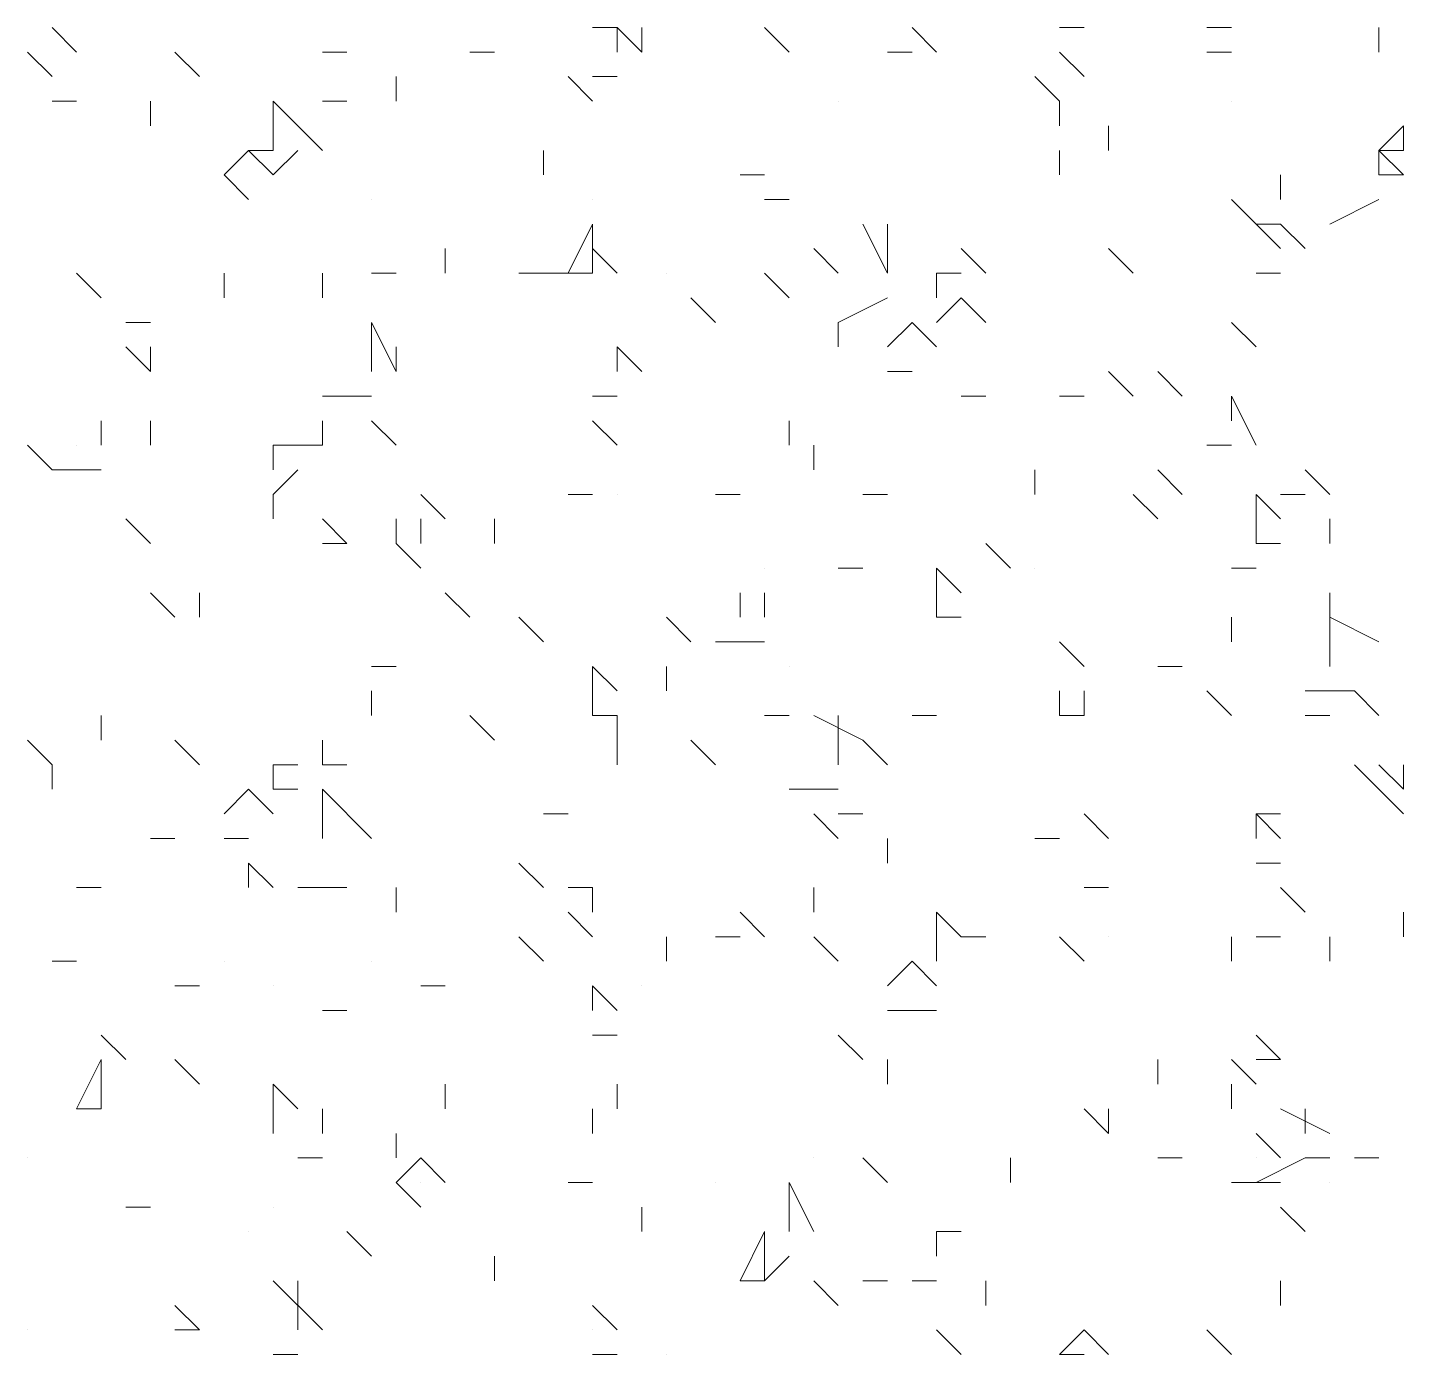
# Model space of a CAD drawing. Header units: millimetres. Extents: x 2928 to 3112, y 1220 to 1280.
# Drawn here: x 3001.2322 to 3001.4188, y 1266.1806 to 1266.3606 of the extents above; entities that cross this region are included whole.
import ezdxf

# ---------------------------------------------------------------- set-up
doc = ezdxf.new("R2010")
doc.units = ezdxf.units.MM

msp = doc.modelspace()

# ---------------------------------------------------------------- linework, layer by layer
at = {"color": 92, "linetype": 'Continuous', "lineweight": 5, "true_color": 0x00b800}
for points in [[(3001.23884, 1266.35731), (3001.23551, 1266.36065), (3001.23551, 1266.36065)], [(3001.31217, 1266.36065), (3001.30884, 1266.36065), (3001.30884, 1266.36065)], [(3001.31217, 1266.36065), (3001.31551, 1266.35731), (3001.31551, 1266.35731)], [(3001.31217, 1266.36065), (3001.31217, 1266.35731), (3001.31217, 1266.35731)], [(3001.31551, 1266.35731), (3001.31551, 1266.36065), (3001.31551, 1266.36065)], [(3001.33551, 1266.35731), (3001.33217, 1266.36065), (3001.33217, 1266.36065)], [(3001.35551, 1266.35731), (3001.35217, 1266.36065), (3001.35217, 1266.36065)], [(3001.37551, 1266.36065), (3001.37218, 1266.36065), (3001.37218, 1266.36065)], [(3001.39551, 1266.36065), (3001.39218, 1266.36065), (3001.39218, 1266.36065)], [(3001.41551, 1266.35731), (3001.41551, 1266.36065), (3001.41551, 1266.36065)], [(3001.23551, 1266.35398), (3001.23217, 1266.35731), (3001.23217, 1266.35731)], [(3001.25551, 1266.35398), (3001.25217, 1266.35731), (3001.25217, 1266.35731)], [(3001.27551, 1266.35731), (3001.27217, 1266.35731), (3001.27217, 1266.35731)], [(3001.29551, 1266.35731), (3001.29217, 1266.35731), (3001.29217, 1266.35731)], [(3001.35217, 1266.35731), (3001.34884, 1266.35731), (3001.34884, 1266.35731)], [(3001.37218, 1266.35731), (3001.37551, 1266.35398), (3001.37551, 1266.35398)], [(3001.39551, 1266.35731), (3001.39218, 1266.35731), (3001.39218, 1266.35731)], [(3001.28217, 1266.35065), (3001.28217, 1266.35398), (3001.28217, 1266.35398)], [(3001.30884, 1266.35065), (3001.30551, 1266.35398), (3001.30551, 1266.35398)], [(3001.30884, 1266.35398), (3001.31217, 1266.35398), (3001.31217, 1266.35398)], [(3001.36884, 1266.35398), (3001.37218, 1266.35065), (3001.37218, 1266.35065)], [(3001.23884, 1266.35065), (3001.23551, 1266.35065), (3001.23551, 1266.35065)], [(3001.24884, 1266.34731), (3001.24884, 1266.35065), (3001.24884, 1266.35065)], [(3001.26551, 1266.35065), (3001.27217, 1266.34398), (3001.27217, 1266.34398)], [(3001.26551, 1266.35065), (3001.26551, 1266.34398), (3001.26551, 1266.34398)], [(3001.27551, 1266.35065), (3001.27217, 1266.35065), (3001.27217, 1266.35065)], [(3001.37218, 1266.34731), (3001.37218, 1266.35065), (3001.37218, 1266.35065)], [(3001.37884, 1266.34398), (3001.37884, 1266.34731), (3001.37884, 1266.34731)], [(3001.41884, 1266.34731), (3001.41551, 1266.34398), (3001.41551, 1266.34398)], [(3001.41884, 1266.34731), (3001.41884, 1266.34398), (3001.41884, 1266.34398)], [(3001.26217, 1266.34398), (3001.25884, 1266.34065), (3001.25884, 1266.34065)], [(3001.26217, 1266.34398), (3001.26551, 1266.34065), (3001.26551, 1266.34065)], [(3001.26551, 1266.34398), (3001.26217, 1266.34398), (3001.26217, 1266.34398)], [(3001.26551, 1266.34065), (3001.26884, 1266.34398), (3001.26884, 1266.34398)], [(3001.30217, 1266.34065), (3001.30217, 1266.34398), (3001.30217, 1266.34398)], [(3001.37218, 1266.34065), (3001.37218, 1266.34398), (3001.37218, 1266.34398)], [(3001.41551, 1266.34398), (3001.41884, 1266.34065), (3001.41884, 1266.34065)], [(3001.41551, 1266.34398), (3001.41551, 1266.34065), (3001.41551, 1266.34065)], [(3001.41884, 1266.34398), (3001.41551, 1266.34398), (3001.41551, 1266.34398)], [(3001.25884, 1266.34065), (3001.26217, 1266.33731), (3001.26217, 1266.33731)], [(3001.33217, 1266.34065), (3001.32884, 1266.34065), (3001.32884, 1266.34065)], [(3001.40218, 1266.34065), (3001.40218, 1266.33731), (3001.40218, 1266.33731)], [(3001.41551, 1266.34065), (3001.41884, 1266.34065), (3001.41884, 1266.34065)], [(3001.33551, 1266.33731), (3001.33217, 1266.33731), (3001.33217, 1266.33731)], [(3001.39884, 1266.33398), (3001.39551, 1266.33731), (3001.39551, 1266.33731)], [(3001.40884, 1266.33398), (3001.41551, 1266.33731), (3001.41551, 1266.33731)], [(3001.30884, 1266.33398), (3001.30551, 1266.32731), (3001.30551, 1266.32731)], [(3001.30884, 1266.33398), (3001.30884, 1266.32731), (3001.30884, 1266.32731)], [(3001.34551, 1266.33398), (3001.34884, 1266.32731), (3001.34884, 1266.32731)], [(3001.34884, 1266.33398), (3001.34884, 1266.32731), (3001.34884, 1266.32731)], [(3001.39884, 1266.33398), (3001.40218, 1266.33398), (3001.40218, 1266.33398)], [(3001.40218, 1266.33065), (3001.39884, 1266.33398), (3001.39884, 1266.33398)], [(3001.40551, 1266.33065), (3001.40218, 1266.33398), (3001.40218, 1266.33398)], [(3001.28884, 1266.32731), (3001.28884, 1266.33065), (3001.28884, 1266.33065)], [(3001.31217, 1266.32731), (3001.30884, 1266.33065), (3001.30884, 1266.33065)], [(3001.34217, 1266.32731), (3001.33884, 1266.33065), (3001.33884, 1266.33065)], [(3001.36218, 1266.32731), (3001.35884, 1266.33065), (3001.35884, 1266.33065)], [(3001.38218, 1266.32731), (3001.37884, 1266.33065), (3001.37884, 1266.33065)], [(3001.24217, 1266.32398), (3001.23884, 1266.32731), (3001.23884, 1266.32731)], [(3001.25884, 1266.32398), (3001.25884, 1266.32731), (3001.25884, 1266.32731)], [(3001.27217, 1266.32398), (3001.27217, 1266.32731), (3001.27217, 1266.32731)], [(3001.28217, 1266.32731), (3001.27884, 1266.32731), (3001.27884, 1266.32731)], [(3001.30217, 1266.32731), (3001.29884, 1266.32731), (3001.29884, 1266.32731)], [(3001.30217, 1266.32731), (3001.30884, 1266.32731), (3001.30884, 1266.32731)], [(3001.33551, 1266.32398), (3001.33217, 1266.32731), (3001.33217, 1266.32731)], [(3001.35551, 1266.32731), (3001.35884, 1266.32731), (3001.35884, 1266.32731)], [(3001.35551, 1266.32731), (3001.35551, 1266.32398), (3001.35551, 1266.32398)], [(3001.35551, 1266.32398), (3001.35551, 1266.32731), (3001.35551, 1266.32731)], [(3001.40218, 1266.32731), (3001.39884, 1266.32731), (3001.39884, 1266.32731)], [(3001.32551, 1266.32065), (3001.32217, 1266.32398), (3001.32217, 1266.32398)], [(3001.34217, 1266.32065), (3001.34884, 1266.32398), (3001.34884, 1266.32398)], [(3001.35551, 1266.32065), (3001.35884, 1266.32398), (3001.35884, 1266.32398)], [(3001.36218, 1266.32065), (3001.35884, 1266.32398), (3001.35884, 1266.32398)], [(3001.24884, 1266.32065), (3001.24551, 1266.32065), (3001.24551, 1266.32065)], [(3001.27884, 1266.32065), (3001.28217, 1266.31398), (3001.28217, 1266.31398)], [(3001.27884, 1266.32065), (3001.27884, 1266.31398), (3001.27884, 1266.31398)], [(3001.34217, 1266.31731), (3001.34217, 1266.32065), (3001.34217, 1266.32065)], [(3001.35217, 1266.32065), (3001.34884, 1266.31731), (3001.34884, 1266.31731)], [(3001.35217, 1266.32065), (3001.35551, 1266.31731), (3001.35551, 1266.31731)], [(3001.39884, 1266.31731), (3001.39551, 1266.32065), (3001.39551, 1266.32065)], [(3001.24884, 1266.31398), (3001.24551, 1266.31731), (3001.24551, 1266.31731)], [(3001.24884, 1266.31398), (3001.24884, 1266.31731), (3001.24884, 1266.31731)], [(3001.28217, 1266.31398), (3001.28217, 1266.31731), (3001.28217, 1266.31731)], [(3001.31217, 1266.31731), (3001.31551, 1266.31398), (3001.31551, 1266.31398)], [(3001.31217, 1266.31731), (3001.31217, 1266.31398), (3001.31217, 1266.31398)], [(3001.31217, 1266.31398), (3001.31217, 1266.31731), (3001.31217, 1266.31731)], [(3001.34884, 1266.31398), (3001.35217, 1266.31398), (3001.35217, 1266.31398)], [(3001.38218, 1266.31065), (3001.37884, 1266.31398), (3001.37884, 1266.31398)], [(3001.38884, 1266.31065), (3001.38551, 1266.31398), (3001.38551, 1266.31398)], [(3001.27217, 1266.31065), (3001.27884, 1266.31065), (3001.27884, 1266.31065)], [(3001.30884, 1266.31065), (3001.31217, 1266.31065), (3001.31217, 1266.31065)], [(3001.36218, 1266.31065), (3001.35884, 1266.31065), (3001.35884, 1266.31065)], [(3001.37551, 1266.31065), (3001.37218, 1266.31065), (3001.37218, 1266.31065)], [(3001.39551, 1266.31065), (3001.39884, 1266.30398), (3001.39884, 1266.30398)], [(3001.39551, 1266.31065), (3001.39551, 1266.30731), (3001.39551, 1266.30731)], [(3001.24217, 1266.30731), (3001.24217, 1266.30398), (3001.24217, 1266.30398)], [(3001.24884, 1266.30398), (3001.24884, 1266.30731), (3001.24884, 1266.30731)], [(3001.27217, 1266.30398), (3001.27217, 1266.30731), (3001.27217, 1266.30731)], [(3001.28217, 1266.30398), (3001.27884, 1266.30731), (3001.27884, 1266.30731)], [(3001.31217, 1266.30398), (3001.30884, 1266.30731), (3001.30884, 1266.30731)], [(3001.33551, 1266.30398), (3001.33551, 1266.30731), (3001.33551, 1266.30731)], [(3001.23551, 1266.30065), (3001.23217, 1266.30398), (3001.23217, 1266.30398)], [(3001.26551, 1266.30398), (3001.27217, 1266.30398), (3001.27217, 1266.30398)], [(3001.26551, 1266.30398), (3001.26551, 1266.30065), (3001.26551, 1266.30065)], [(3001.33884, 1266.30065), (3001.33884, 1266.30398), (3001.33884, 1266.30398)], [(3001.39218, 1266.30398), (3001.39551, 1266.30398), (3001.39551, 1266.30398)], [(3001.23551, 1266.30065), (3001.24217, 1266.30065), (3001.24217, 1266.30065)], [(3001.26551, 1266.29731), (3001.26884, 1266.30065), (3001.26884, 1266.30065)], [(3001.36884, 1266.29731), (3001.36884, 1266.30065), (3001.36884, 1266.30065)], [(3001.38884, 1266.29731), (3001.38551, 1266.30065), (3001.38551, 1266.30065)], [(3001.40884, 1266.29731), (3001.40551, 1266.30065), (3001.40551, 1266.30065)], [(3001.40884, 1266.29731), (3001.40551, 1266.30065), (3001.40551, 1266.30065)], [(3001.26551, 1266.29398), (3001.26551, 1266.29731), (3001.26551, 1266.29731)], [(3001.28884, 1266.29398), (3001.28551, 1266.29731), (3001.28551, 1266.29731)], [(3001.30884, 1266.29731), (3001.30551, 1266.29731), (3001.30551, 1266.29731)], [(3001.32884, 1266.29731), (3001.32551, 1266.29731), (3001.32551, 1266.29731)], [(3001.34884, 1266.29731), (3001.34551, 1266.29731), (3001.34551, 1266.29731)], [(3001.38551, 1266.29398), (3001.38218, 1266.29731), (3001.38218, 1266.29731)], [(3001.39884, 1266.29731), (3001.40218, 1266.29398), (3001.40218, 1266.29398)], [(3001.39884, 1266.29731), (3001.39884, 1266.29065), (3001.39884, 1266.29065)], [(3001.40551, 1266.29731), (3001.40218, 1266.29731), (3001.40218, 1266.29731)], [(3001.24884, 1266.29065), (3001.24551, 1266.29398), (3001.24551, 1266.29398)], [(3001.27551, 1266.29065), (3001.27217, 1266.29398), (3001.27217, 1266.29398)], [(3001.28217, 1266.29398), (3001.28217, 1266.29065), (3001.28217, 1266.29065)], [(3001.28551, 1266.29398), (3001.28551, 1266.29065), (3001.28551, 1266.29065)], [(3001.29551, 1266.29065), (3001.29551, 1266.29398), (3001.29551, 1266.29398)], [(3001.40884, 1266.29065), (3001.40884, 1266.29398), (3001.40884, 1266.29398)], [(3001.27551, 1266.29065), (3001.27217, 1266.29065), (3001.27217, 1266.29065)], [(3001.28217, 1266.29065), (3001.28551, 1266.28731), (3001.28551, 1266.28731)], [(3001.36551, 1266.28731), (3001.36218, 1266.29065), (3001.36218, 1266.29065)], [(3001.39884, 1266.29065), (3001.40218, 1266.29065), (3001.40218, 1266.29065)], [(3001.34551, 1266.28731), (3001.34217, 1266.28731), (3001.34217, 1266.28731)], [(3001.35551, 1266.28731), (3001.35884, 1266.28398), (3001.35884, 1266.28398)], [(3001.35551, 1266.28731), (3001.35551, 1266.28065), (3001.35551, 1266.28065)], [(3001.39884, 1266.28731), (3001.39551, 1266.28731), (3001.39551, 1266.28731)], [(3001.25217, 1266.28065), (3001.24884, 1266.28398), (3001.24884, 1266.28398)], [(3001.25551, 1266.28065), (3001.25551, 1266.28398), (3001.25551, 1266.28398)], [(3001.25551, 1266.28065), (3001.25551, 1266.28398), (3001.25551, 1266.28398)], [(3001.29217, 1266.28065), (3001.28884, 1266.28398), (3001.28884, 1266.28398)], [(3001.32884, 1266.28398), (3001.32884, 1266.28065), (3001.32884, 1266.28065)], [(3001.33217, 1266.28398), (3001.33217, 1266.28065), (3001.33217, 1266.28065)], [(3001.40884, 1266.28065), (3001.40884, 1266.28398), (3001.40884, 1266.28398)], [(3001.30217, 1266.27731), (3001.29884, 1266.28065), (3001.29884, 1266.28065)], [(3001.32217, 1266.27731), (3001.31884, 1266.28065), (3001.31884, 1266.28065)], [(3001.35551, 1266.28065), (3001.35884, 1266.28065), (3001.35884, 1266.28065)], [(3001.39551, 1266.27731), (3001.39551, 1266.28065), (3001.39551, 1266.28065)], [(3001.40884, 1266.28065), (3001.41551, 1266.27731), (3001.41551, 1266.27731)], [(3001.40884, 1266.28065), (3001.40884, 1266.27398), (3001.40884, 1266.27398)], [(3001.32551, 1266.27731), (3001.33217, 1266.27731), (3001.33217, 1266.27731)], [(3001.37551, 1266.27398), (3001.37218, 1266.27731), (3001.37218, 1266.27731)], [(3001.28217, 1266.27398), (3001.27884, 1266.27398), (3001.27884, 1266.27398)], [(3001.30884, 1266.27398), (3001.31217, 1266.27065), (3001.31217, 1266.27065)], [(3001.30884, 1266.27398), (3001.30884, 1266.26731), (3001.30884, 1266.26731)], [(3001.31884, 1266.27065), (3001.31884, 1266.27398), (3001.31884, 1266.27398)], [(3001.38884, 1266.27398), (3001.38551, 1266.27398), (3001.38551, 1266.27398)], [(3001.27884, 1266.26731), (3001.27884, 1266.27065), (3001.27884, 1266.27065)], [(3001.37218, 1266.27065), (3001.37218, 1266.26731), (3001.37218, 1266.26731)], [(3001.37551, 1266.27065), (3001.37551, 1266.26731), (3001.37551, 1266.26731)], [(3001.39551, 1266.26731), (3001.39218, 1266.27065), (3001.39218, 1266.27065)], [(3001.40551, 1266.27065), (3001.41218, 1266.27065), (3001.41218, 1266.27065)], [(3001.41551, 1266.26731), (3001.41218, 1266.27065), (3001.41218, 1266.27065)], [(3001.24217, 1266.26398), (3001.24217, 1266.26731), (3001.24217, 1266.26731)], [(3001.29551, 1266.26398), (3001.29217, 1266.26731), (3001.29217, 1266.26731)], [(3001.30884, 1266.26731), (3001.31217, 1266.26731), (3001.31217, 1266.26731)], [(3001.31217, 1266.26398), (3001.31217, 1266.26731), (3001.31217, 1266.26731)], [(3001.33551, 1266.26731), (3001.33217, 1266.26731), (3001.33217, 1266.26731)], [(3001.33884, 1266.26731), (3001.34551, 1266.26398), (3001.34551, 1266.26398)], [(3001.34217, 1266.26731), (3001.34217, 1266.26064), (3001.34217, 1266.26064)], [(3001.35551, 1266.26731), (3001.35217, 1266.26731), (3001.35217, 1266.26731)], [(3001.37218, 1266.26731), (3001.37551, 1266.26731), (3001.37551, 1266.26731)], [(3001.37551, 1266.26731), (3001.37218, 1266.26731), (3001.37218, 1266.26731)], [(3001.40884, 1266.26731), (3001.40551, 1266.26731), (3001.40551, 1266.26731)], [(3001.23551, 1266.26064), (3001.23217, 1266.26398), (3001.23217, 1266.26398)], [(3001.25551, 1266.26064), (3001.25217, 1266.26398), (3001.25217, 1266.26398)], [(3001.27217, 1266.26064), (3001.27217, 1266.26398), (3001.27217, 1266.26398)], [(3001.31217, 1266.26064), (3001.31217, 1266.26398), (3001.31217, 1266.26398)], [(3001.32551, 1266.26064), (3001.32217, 1266.26398), (3001.32217, 1266.26398)], [(3001.34884, 1266.26064), (3001.34551, 1266.26398), (3001.34551, 1266.26398)], [(3001.23551, 1266.25731), (3001.23551, 1266.26064), (3001.23551, 1266.26064)], [(3001.26551, 1266.26064), (3001.26884, 1266.26064), (3001.26884, 1266.26064)], [(3001.26551, 1266.26064), (3001.26551, 1266.25731), (3001.26551, 1266.25731)], [(3001.27551, 1266.26064), (3001.27217, 1266.26064), (3001.27217, 1266.26064)], [(3001.41551, 1266.25731), (3001.41218, 1266.26064), (3001.41218, 1266.26064)], [(3001.41884, 1266.25731), (3001.41551, 1266.26064), (3001.41551, 1266.26064)], [(3001.41884, 1266.26064), (3001.41884, 1266.25731), (3001.41884, 1266.25731)], [(3001.41884, 1266.26064), (3001.41884, 1266.25731), (3001.41884, 1266.25731)], [(3001.26217, 1266.25731), (3001.25884, 1266.25398), (3001.25884, 1266.25398)], [(3001.26217, 1266.25731), (3001.26551, 1266.25398), (3001.26551, 1266.25398)], [(3001.26551, 1266.25731), (3001.26884, 1266.25731), (3001.26884, 1266.25731)], [(3001.27217, 1266.25731), (3001.27884, 1266.25064), (3001.27884, 1266.25064)], [(3001.27217, 1266.25731), (3001.27217, 1266.25064), (3001.27217, 1266.25064)], [(3001.33551, 1266.25731), (3001.34217, 1266.25731), (3001.34217, 1266.25731)], [(3001.41551, 1266.25731), (3001.41884, 1266.25398), (3001.41884, 1266.25398)], [(3001.30551, 1266.25398), (3001.30217, 1266.25398), (3001.30217, 1266.25398)], [(3001.34217, 1266.25064), (3001.33884, 1266.25398), (3001.33884, 1266.25398)], [(3001.34551, 1266.25398), (3001.34217, 1266.25398), (3001.34217, 1266.25398)], [(3001.37884, 1266.25064), (3001.37551, 1266.25398), (3001.37551, 1266.25398)], [(3001.39884, 1266.25398), (3001.40218, 1266.25064), (3001.40218, 1266.25064)], [(3001.39884, 1266.25398), (3001.39884, 1266.25064), (3001.39884, 1266.25064)], [(3001.40218, 1266.25398), (3001.39884, 1266.25398), (3001.39884, 1266.25398)], [(3001.25217, 1266.25064), (3001.24884, 1266.25064), (3001.24884, 1266.25064)], [(3001.25884, 1266.25064), (3001.26217, 1266.25064), (3001.26217, 1266.25064)], [(3001.34884, 1266.24731), (3001.34884, 1266.25064), (3001.34884, 1266.25064)], [(3001.37218, 1266.25064), (3001.36884, 1266.25064), (3001.36884, 1266.25064)], [(3001.26217, 1266.24398), (3001.26217, 1266.24731), (3001.26217, 1266.24731)], [(3001.26551, 1266.24398), (3001.26217, 1266.24731), (3001.26217, 1266.24731)], [(3001.30217, 1266.24398), (3001.29884, 1266.24731), (3001.29884, 1266.24731)], [(3001.39884, 1266.24731), (3001.40218, 1266.24731), (3001.40218, 1266.24731)], [(3001.24217, 1266.24398), (3001.23884, 1266.24398), (3001.23884, 1266.24398)], [(3001.26884, 1266.24398), (3001.27551, 1266.24398), (3001.27551, 1266.24398)], [(3001.28217, 1266.24064), (3001.28217, 1266.24398), (3001.28217, 1266.24398)], [(3001.30884, 1266.24398), (3001.30551, 1266.24398), (3001.30551, 1266.24398)], [(3001.30884, 1266.24398), (3001.30884, 1266.24064), (3001.30884, 1266.24064)], [(3001.33884, 1266.24064), (3001.33884, 1266.24398), (3001.33884, 1266.24398)], [(3001.37884, 1266.24398), (3001.37551, 1266.24398), (3001.37551, 1266.24398)], [(3001.40551, 1266.24064), (3001.40218, 1266.24398), (3001.40218, 1266.24398)], [(3001.30551, 1266.24064), (3001.30884, 1266.23731), (3001.30884, 1266.23731)], [(3001.33217, 1266.23731), (3001.32884, 1266.24064), (3001.32884, 1266.24064)], [(3001.35551, 1266.24064), (3001.35884, 1266.23731), (3001.35884, 1266.23731)], [(3001.35551, 1266.24064), (3001.35551, 1266.23731), (3001.35551, 1266.23731)], [(3001.41884, 1266.23731), (3001.41884, 1266.24064), (3001.41884, 1266.24064)], [(3001.30217, 1266.23398), (3001.29884, 1266.23731), (3001.29884, 1266.23731)], [(3001.31884, 1266.23398), (3001.31884, 1266.23731), (3001.31884, 1266.23731)], [(3001.32884, 1266.23731), (3001.32551, 1266.23731), (3001.32551, 1266.23731)], [(3001.34217, 1266.23398), (3001.33884, 1266.23731), (3001.33884, 1266.23731)], [(3001.35551, 1266.23398), (3001.35551, 1266.23731), (3001.35551, 1266.23731)], [(3001.36218, 1266.23731), (3001.35884, 1266.23731), (3001.35884, 1266.23731)], [(3001.37551, 1266.23398), (3001.37218, 1266.23731), (3001.37218, 1266.23731)], [(3001.39551, 1266.23398), (3001.39551, 1266.23731), (3001.39551, 1266.23731)], [(3001.40218, 1266.23731), (3001.39884, 1266.23731), (3001.39884, 1266.23731)], [(3001.40884, 1266.23398), (3001.40884, 1266.23731), (3001.40884, 1266.23731)], [(3001.23884, 1266.23398), (3001.23551, 1266.23398), (3001.23551, 1266.23398)], [(3001.35217, 1266.23398), (3001.34884, 1266.23064), (3001.34884, 1266.23064)], [(3001.35217, 1266.23398), (3001.35551, 1266.23064), (3001.35551, 1266.23064)], [(3001.25551, 1266.23064), (3001.25217, 1266.23064), (3001.25217, 1266.23064)], [(3001.28884, 1266.23064), (3001.28551, 1266.23064), (3001.28551, 1266.23064)], [(3001.30884, 1266.23064), (3001.31217, 1266.22731), (3001.31217, 1266.22731)], [(3001.30884, 1266.23064), (3001.30884, 1266.22731), (3001.30884, 1266.22731)], [(3001.27551, 1266.22731), (3001.27217, 1266.22731), (3001.27217, 1266.22731)], [(3001.34884, 1266.22731), (3001.35217, 1266.22731), (3001.35217, 1266.22731)], [(3001.35551, 1266.22731), (3001.35217, 1266.22731), (3001.35217, 1266.22731)], [(3001.24551, 1266.22064), (3001.24217, 1266.22398), (3001.24217, 1266.22398)], [(3001.30884, 1266.22398), (3001.31217, 1266.22398), (3001.31217, 1266.22398)], [(3001.34551, 1266.22064), (3001.34217, 1266.22398), (3001.34217, 1266.22398)], [(3001.40218, 1266.22064), (3001.39884, 1266.22398), (3001.39884, 1266.22398)], [(3001.24217, 1266.22064), (3001.23884, 1266.21398), (3001.23884, 1266.21398)], [(3001.24217, 1266.22064), (3001.24217, 1266.21398), (3001.24217, 1266.21398)], [(3001.25551, 1266.21731), (3001.25217, 1266.22064), (3001.25217, 1266.22064)], [(3001.34884, 1266.21731), (3001.34884, 1266.22064), (3001.34884, 1266.22064)], [(3001.38551, 1266.21731), (3001.38551, 1266.22064), (3001.38551, 1266.22064)], [(3001.39551, 1266.22064), (3001.39884, 1266.21731), (3001.39884, 1266.21731)], [(3001.40218, 1266.22064), (3001.39884, 1266.22064), (3001.39884, 1266.22064)], [(3001.26551, 1266.21731), (3001.26884, 1266.21398), (3001.26884, 1266.21398)], [(3001.26551, 1266.21731), (3001.26551, 1266.21398), (3001.26551, 1266.21398)], [(3001.28884, 1266.21398), (3001.28884, 1266.21731), (3001.28884, 1266.21731)], [(3001.31217, 1266.21398), (3001.31217, 1266.21731), (3001.31217, 1266.21731)], [(3001.39551, 1266.21731), (3001.39551, 1266.21398), (3001.39551, 1266.21398)], [(3001.23884, 1266.21398), (3001.24217, 1266.21398), (3001.24217, 1266.21398)], [(3001.26551, 1266.21064), (3001.26551, 1266.21398), (3001.26551, 1266.21398)], [(3001.27217, 1266.21064), (3001.27217, 1266.21398), (3001.27217, 1266.21398)], [(3001.30884, 1266.21064), (3001.30884, 1266.21398), (3001.30884, 1266.21398)], [(3001.37884, 1266.21064), (3001.37551, 1266.21398), (3001.37551, 1266.21398)], [(3001.37884, 1266.21064), (3001.37884, 1266.21398), (3001.37884, 1266.21398)], [(3001.40218, 1266.21398), (3001.40884, 1266.21064), (3001.40884, 1266.21064)], [(3001.40551, 1266.21398), (3001.40551, 1266.21064), (3001.40551, 1266.21064)], [(3001.28217, 1266.20731), (3001.28217, 1266.21064), (3001.28217, 1266.21064)], [(3001.39884, 1266.21064), (3001.40218, 1266.20731), (3001.40218, 1266.20731)], [(3001.27217, 1266.20731), (3001.26884, 1266.20731), (3001.26884, 1266.20731)], [(3001.28551, 1266.20731), (3001.28217, 1266.20398), (3001.28217, 1266.20398)], [(3001.28551, 1266.20731), (3001.28884, 1266.20398), (3001.28884, 1266.20398)], [(3001.34884, 1266.20398), (3001.34551, 1266.20731), (3001.34551, 1266.20731)], [(3001.36551, 1266.20398), (3001.36551, 1266.20731), (3001.36551, 1266.20731)], [(3001.38884, 1266.20731), (3001.38551, 1266.20731), (3001.38551, 1266.20731)], [(3001.39884, 1266.20398), (3001.40551, 1266.20731), (3001.40551, 1266.20731)], [(3001.40884, 1266.20731), (3001.40551, 1266.20731), (3001.40551, 1266.20731)], [(3001.41551, 1266.20731), (3001.41218, 1266.20731), (3001.41218, 1266.20731)], [(3001.28217, 1266.20398), (3001.28551, 1266.20064), (3001.28551, 1266.20064)], [(3001.30884, 1266.20398), (3001.30551, 1266.20398), (3001.30551, 1266.20398)], [(3001.33551, 1266.20398), (3001.33884, 1266.19731), (3001.33884, 1266.19731)], [(3001.33551, 1266.20398), (3001.33551, 1266.19731), (3001.33551, 1266.19731)], [(3001.39551, 1266.20398), (3001.40218, 1266.20398), (3001.40218, 1266.20398)], [(3001.24884, 1266.20064), (3001.24551, 1266.20064), (3001.24551, 1266.20064)], [(3001.31551, 1266.19731), (3001.31551, 1266.20064), (3001.31551, 1266.20064)], [(3001.40551, 1266.19731), (3001.40218, 1266.20064), (3001.40218, 1266.20064)], [(3001.27884, 1266.19398), (3001.27551, 1266.19731), (3001.27551, 1266.19731)], [(3001.33217, 1266.19731), (3001.32884, 1266.19064), (3001.32884, 1266.19064)], [(3001.33217, 1266.19731), (3001.33217, 1266.19064), (3001.33217, 1266.19064)], [(3001.35551, 1266.19731), (3001.35884, 1266.19731), (3001.35884, 1266.19731)], [(3001.35551, 1266.19731), (3001.35551, 1266.19398), (3001.35551, 1266.19398)], [(3001.29551, 1266.19064), (3001.29551, 1266.19398), (3001.29551, 1266.19398)], [(3001.33217, 1266.19064), (3001.33551, 1266.19398), (3001.33551, 1266.19398)], [(3001.26551, 1266.19064), (3001.27217, 1266.18398), (3001.27217, 1266.18398)], [(3001.26884, 1266.19064), (3001.26884, 1266.18398), (3001.26884, 1266.18398)], [(3001.32884, 1266.19064), (3001.33217, 1266.19064), (3001.33217, 1266.19064)], [(3001.34217, 1266.18731), (3001.33884, 1266.19064), (3001.33884, 1266.19064)], [(3001.34884, 1266.19064), (3001.34551, 1266.19064), (3001.34551, 1266.19064)], [(3001.35217, 1266.19064), (3001.35551, 1266.19064), (3001.35551, 1266.19064)], [(3001.36218, 1266.18731), (3001.36218, 1266.19064), (3001.36218, 1266.19064)], [(3001.40218, 1266.18731), (3001.40218, 1266.19064), (3001.40218, 1266.19064)], [(3001.25551, 1266.18398), (3001.25217, 1266.18731), (3001.25217, 1266.18731)], [(3001.30884, 1266.18731), (3001.31217, 1266.18398), (3001.31217, 1266.18398)], [(3001.25551, 1266.18398), (3001.25217, 1266.18398), (3001.25217, 1266.18398)], [(3001.35884, 1266.18064), (3001.35551, 1266.18398), (3001.35551, 1266.18398)], [(3001.37551, 1266.18398), (3001.37218, 1266.18064), (3001.37218, 1266.18064)], [(3001.37551, 1266.18398), (3001.37884, 1266.18064), (3001.37884, 1266.18064)], [(3001.39551, 1266.18064), (3001.39218, 1266.18398), (3001.39218, 1266.18398)], [(3001.26551, 1266.18064), (3001.26884, 1266.18064), (3001.26884, 1266.18064)], [(3001.30884, 1266.18064), (3001.31217, 1266.18064), (3001.31217, 1266.18064)], [(3001.37218, 1266.18064), (3001.37551, 1266.18064), (3001.37551, 1266.18064)]]:
    msp.add_lwpolyline(points, dxfattribs=at)
for points in [[(3001.39218, 1266.36065), (3001.39218, 1266.36065)], [(3001.41551, 1266.36065), (3001.41551, 1266.36065)], [(3001.27217, 1266.35731), (3001.27217, 1266.35731)], [(3001.31551, 1266.35731), (3001.31551, 1266.35731)], [(3001.37218, 1266.35731), (3001.37218, 1266.35731)], [(3001.34217, 1266.35065), (3001.34217, 1266.35065)], [(3001.39551, 1266.35065), (3001.39551, 1266.35065)], [(3001.40218, 1266.34065), (3001.40218, 1266.34065)], [(3001.27884, 1266.33731), (3001.27884, 1266.33731)], [(3001.30884, 1266.33731), (3001.30884, 1266.33731)], [(3001.31884, 1266.32731), (3001.31884, 1266.32731)], [(3001.23884, 1266.30398), (3001.23884, 1266.30398)], [(3001.31217, 1266.29731), (3001.31217, 1266.29731)], [(3001.33217, 1266.28731), (3001.33217, 1266.28731)], [(3001.36884, 1266.28731), (3001.36884, 1266.28731)], [(3001.33551, 1266.27398), (3001.33551, 1266.27398)], [(3001.37884, 1266.23731), (3001.37884, 1266.23731)], [(3001.25884, 1266.23398), (3001.25884, 1266.23398)], [(3001.27884, 1266.23398), (3001.27884, 1266.23398)], [(3001.26551, 1266.23064), (3001.26551, 1266.23064)], [(3001.31551, 1266.23064), (3001.31551, 1266.23064)], [(3001.39551, 1266.22064), (3001.39551, 1266.22064)], [(3001.23217, 1266.20731), (3001.23217, 1266.20731)], [(3001.33884, 1266.20731), (3001.33884, 1266.20731)], [(3001.39884, 1266.20731), (3001.39884, 1266.20731)], [(3001.28551, 1266.20398), (3001.28551, 1266.20398)], [(3001.32551, 1266.20398), (3001.32551, 1266.20398)], [(3001.33551, 1266.20398), (3001.33551, 1266.20398)], [(3001.40884, 1266.20398), (3001.40884, 1266.20398)], [(3001.26551, 1266.20064), (3001.26551, 1266.20064)], [(3001.31551, 1266.20064), (3001.31551, 1266.20064)], [(3001.33551, 1266.20064), (3001.33551, 1266.20064)], [(3001.26217, 1266.19731), (3001.26217, 1266.19731)], [(3001.23217, 1266.18398), (3001.23217, 1266.18398)], [(3001.30884, 1266.18398), (3001.30884, 1266.18398)], [(3001.31884, 1266.18064), (3001.31884, 1266.18064)], [(3001.37884, 1266.18064), (3001.37884, 1266.18064)]]:
    msp.add_lwpolyline(points, close=True, dxfattribs=at)

doc.saveas('drawing.dxf')
